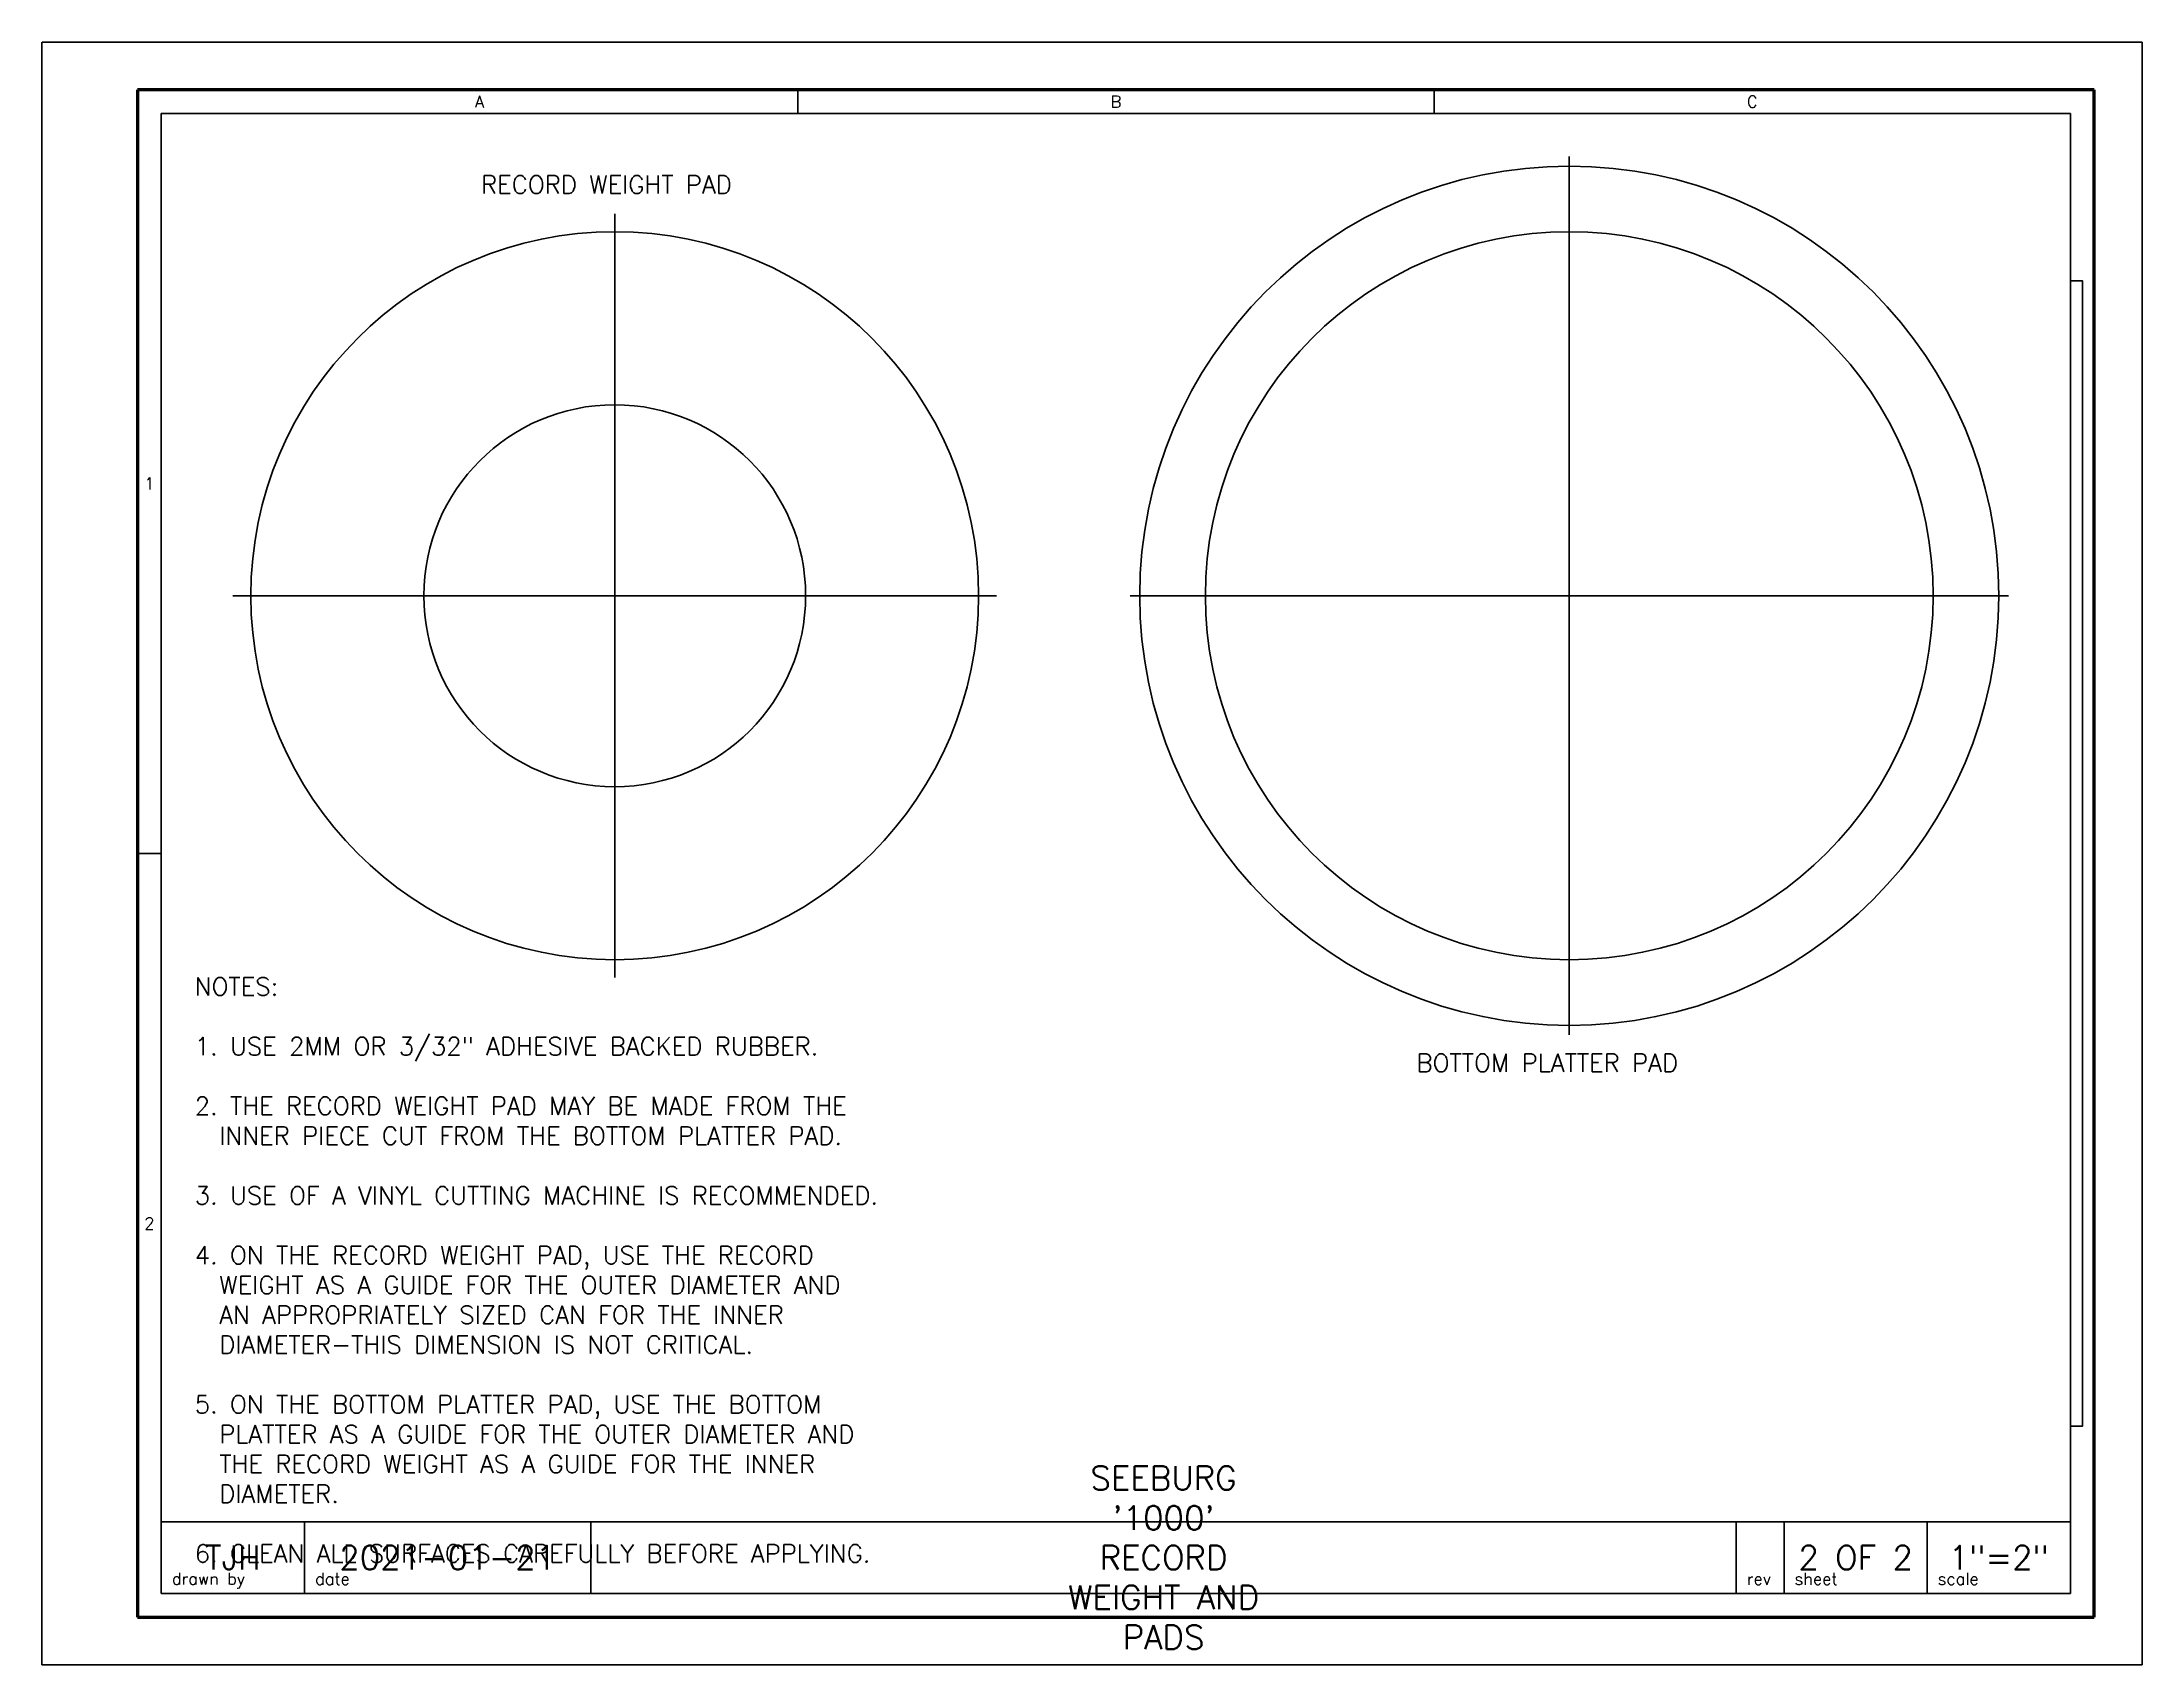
# Model space of a CAD drawing. Header units: inches. Extents: x 0 to 11, y 0 to 8.5.
import ezdxf

# ---------------------------------------------------------------- set-up
doc = ezdxf.new("R2010")
doc.units = ezdxf.units.IN
doc.linetypes.add('CENTER2', pattern=[28.575, 19.05, -3.175, 3.175, -3.175])
for name, color, linetype, lineweight, true_color in [('Center Lines', 16, 'CENTER2', 35, 0x800000), ('Dimensions', 5, 'Continuous', 18, 0x0000ff), ('Main Drawing', 178, 'Continuous', 35, 0x000000), ('Title Block', 5, 'Continuous', 35, 0x0000ff)]:
    doc.layers.add(name, color=color, linetype=linetype, lineweight=lineweight, true_color=true_color)
doc.layers.add('Drawing Border', color=7, linetype='Continuous', lineweight=35)
doc.layers.add('Paper Format', color=6, linetype='Continuous', lineweight=35, true_color=0xff00ff, plot=False)
doc.styles.add('textstyle11', font='romans')
doc.styles.add('textstyle12', font='romans')
doc.styles.add('textstyle13', font='romans')
doc.styles.add('textstyle14', font='romans')
doc.styles.add('textstyle15', font='romans')
doc.styles.add('textstyle16', font='romans')
doc.styles.add('textstyle17', font='romans')
doc.styles.add('textstyle18', font='RomanS')
doc.styles.add('textstyle19', font='RomanS')
doc.styles.add('textstyle20', font='RomanS')
doc.styles.add('textstyle21', font='RomanS')
doc.styles.add('textstyle22', font='RomanS')
doc.styles.add('textstyle23', font='romans')
doc.styles.add('textstyle24', font='romans')
doc.styles.add('textstyle25', font='romans')
doc.styles.add('textstyle26', font='RomanS')
doc.styles.add('textstyle27', font='RomanS')
doc.styles.add('textstyle28', font='RomanS')

msp = doc.modelspace()

# ---------------------------------------------------------------- linework, layer by layer
at = {"layer": 'Center Lines'}
for p, q in [((8, 3.3), (8, 7.9)), ((3, 3.6), (3, 7.6)), ((1, 5.6), (5, 5.6)), ((5.7, 5.6), (10.3, 5.6))]:
    msp.add_line(p, q, dxfattribs=at)
at = {"layer": 'Drawing Border', "lineweight": 70}
for p, q in [((10.75, 8.25), (0.5, 8.25)), ((0.5, 8.25), (0.5, 0.25)), ((10.75, 0.25), (10.75, 8.25)), ((0.5, 0.25), (10.75, 0.25))]:
    msp.add_line(p, q, dxfattribs=at)
at = {"layer": 'Drawing Border'}
for p, q in [((3.9583, 8.125), (3.9583, 8.25)), ((7.2917, 8.125), (7.2917, 8.25)), ((10.625, 8.125), (0.625, 8.125)), ((0.625, 8.125), (0.625, 0.375)), ((10.625, 0.375), (10.625, 8.125)), ((0.5, 4.25), (0.625, 4.25)), ((0.625, 0.375), (10.625, 0.375))]:
    msp.add_line(p, q, dxfattribs=at)
for points in [[(10.625, 1.25), (10.6875, 1.25), (10.6875, 7.25), (10.625, 7.25)], [(5.625, 0.375), (5.625, 0.375), (5.625, 0.375), (5.625, 0.375)], [(5.625, 0.375), (5.625, 0.375), (5.625, 0.375), (5.625, 0.375)]]:
    msp.add_lwpolyline(points, close=True, dxfattribs=at)
at = {"layer": 'Main Drawing'}
for centre, radius in [((8, 5.6), 2.25), ((3, 5.6), 1.9062), ((8, 5.6), 1.9062), ((3, 5.6), 1)]:
    msp.add_circle(centre, radius, dxfattribs=at)
at = {"layer": 'Paper Format'}
for p, q in [((11, 8.5), (0, 8.5)), ((0, 8.5), (0, 0)), ((11, 0), (11, 8.5)), ((0, 0), (11, 0))]:
    msp.add_line(p, q, dxfattribs=at)
at = {"layer": 'Title Block'}
for p, q in [((0.875, 0.75), (0.625, 0.75)), ((0.625, 0.75), (0.625, 0.375)), ((1.125, 0.75), (0.875, 0.75)), ((1.375, 0.75), (1.125, 0.75)), ((1.375, 0.375), (1.375, 0.75)), ((1.625, 0.75), (1.375, 0.75)), ((1.875, 0.75), (1.625, 0.75)), ((2.125, 0.75), (1.875, 0.75)), ((2.375, 0.75), (2.125, 0.75)), ((2.625, 0.75), (2.375, 0.75)), ((2.875, 0.75), (2.625, 0.75)), ((2.875, 0.375), (2.875, 0.75)), ((3.125, 0.75), (2.875, 0.75)), ((3.375, 0.75), (3.125, 0.75)), ((3.625, 0.75), (3.375, 0.75)), ((3.875, 0.75), (3.625, 0.75)), ((4.125, 0.75), (3.875, 0.75)), ((4.375, 0.75), (4.125, 0.75)), ((4.625, 0.75), (4.375, 0.75)), ((4.875, 0.75), (4.625, 0.75)), ((5.125, 0.75), (4.875, 0.75)), ((5.375, 0.75), (5.125, 0.75)), ((5.625, 0.75), (5.375, 0.75)), ((5.875, 0.75), (5.625, 0.75)), ((6.125, 0.75), (5.875, 0.75)), ((6.375, 0.75), (6.125, 0.75)), ((6.625, 0.75), (6.375, 0.75)), ((6.875, 0.75), (6.625, 0.75)), ((7.125, 0.75), (6.875, 0.75)), ((7.375, 0.75), (7.125, 0.75)), ((7.625, 0.75), (7.375, 0.75)), ((7.875, 0.75), (7.625, 0.75)), ((8.125, 0.75), (7.875, 0.75)), ((8.375, 0.75), (8.125, 0.75)), ((8.625, 0.75), (8.375, 0.75)), ((8.875, 0.75), (8.625, 0.75)), ((8.875, 0.375), (8.875, 0.75)), ((9.125, 0.75), (8.875, 0.75)), ((9.125, 0.375), (9.125, 0.75)), ((9.375, 0.75), (9.125, 0.75)), ((9.625, 0.75), (9.375, 0.75)), ((9.875, 0.75), (9.625, 0.75)), ((9.875, 0.375), (9.875, 0.75)), ((10.125, 0.75), (9.875, 0.75)), ((10.375, 0.75), (10.125, 0.75)), ((10.625, 0.75), (10.375, 0.75)), ((10.625, 0.375), (10.625, 0.75)), ((0.625, 0.375), (0.875, 0.375)), ((0.875, 0.375), (1.125, 0.375)), ((1.125, 0.375), (1.375, 0.375)), ((1.375, 0.375), (1.625, 0.375)), ((1.625, 0.375), (1.875, 0.375)), ((1.875, 0.375), (2.125, 0.375)), ((2.125, 0.375), (2.375, 0.375)), ((2.375, 0.375), (2.625, 0.375)), ((2.625, 0.375), (2.875, 0.375)), ((2.875, 0.375), (3.125, 0.375)), ((3.125, 0.375), (3.375, 0.375)), ((3.375, 0.375), (3.625, 0.375)), ((3.625, 0.375), (3.875, 0.375)), ((3.875, 0.375), (4.125, 0.375)), ((4.125, 0.375), (4.375, 0.375)), ((4.375, 0.375), (4.625, 0.375)), ((4.625, 0.375), (4.875, 0.375)), ((4.875, 0.375), (5.125, 0.375)), ((5.125, 0.375), (5.375, 0.375)), ((5.375, 0.375), (5.625, 0.375)), ((5.625, 0.375), (5.875, 0.375)), ((5.875, 0.375), (6.125, 0.375)), ((6.125, 0.375), (6.375, 0.375)), ((6.375, 0.375), (6.625, 0.375)), ((6.625, 0.375), (6.875, 0.375)), ((6.875, 0.375), (7.125, 0.375)), ((7.125, 0.375), (7.375, 0.375)), ((7.375, 0.375), (7.625, 0.375)), ((7.625, 0.375), (7.875, 0.375)), ((7.875, 0.375), (8.125, 0.375)), ((8.125, 0.375), (8.375, 0.375)), ((8.375, 0.375), (8.625, 0.375)), ((8.625, 0.375), (8.875, 0.375)), ((8.875, 0.375), (9.125, 0.375)), ((9.125, 0.375), (9.375, 0.375)), ((9.375, 0.375), (9.625, 0.375)), ((9.625, 0.375), (9.875, 0.375)), ((9.875, 0.375), (10.125, 0.375)), ((10.125, 0.375), (10.375, 0.375)), ((10.375, 0.375), (10.625, 0.375))]:
    msp.add_line(p, q, dxfattribs=at)

# ---------------------------------------------------------------- texts
at = {"layer": 'Dimensions', "char_height": 0.09375, "attachment_point": 1}
for s, insert, style in [('RECORD WEIGHT PAD', (2.3, 7.8), 'textstyle28'), ('NOTES:\\P\\P1. USE 2MM OR 3/32" ADHESIVE BACKED RUBBER.\\P\\P2. THE RECORD WEIGHT PAD MAY BE MADE FROM THE\\P  INNER PIECE CUT FROM THE BOTTOM PLATTER PAD.\\P\\P3. USE OF A VINYL CUTTING MACHINE IS RECOMMENDED.\\P\\P4. ON THE RECORD WEIGHT PAD, USE THE RECORD\\P  WEIGHT AS A GUIDE FOR THE OUTER DIAMETER AND\\P  AN APPROPRIATELY SIZED CAN FOR THE INNER\\P  DIAMETER-THIS DIMENSION IS NOT CRITICAL.\\P\\P5. ON THE BOTTOM PLATTER PAD, USE THE BOTTOM\\P  PLATTER AS A GUIDE FOR THE OUTER DIAMETER AND\\P  THE RECORD WEIGHT AS A GUIDE FOR THE INNER\\P  DIAMETER.\\P\\P6. CLEAN ALL SURFACES CAREFULLY BEFORE APPLYING.', (0.8, 3.6), 'textstyle26'), ('BOTTOM PLATTER PAD', (7.2, 3.2), 'textstyle27')]:
    msp.add_mtext(s, dxfattribs=dict(at, insert=insert, style=style))
at = {"layer": 'Drawing Border', "char_height": 0.0625, "attachment_point": 5}
for s, insert, width, style in [('A', (2.2917, 8.1875), 0.047619, 'textstyle11'), ('B', (5.625, 8.1875), 0.041667, 'textstyle12'), ('C', (8.9583, 8.1875), 0.044643, 'textstyle13'), ('1', (0.5625, 6.1875), 0.014881, 'textstyle14'), ('2', (0.5625, 2.3125), 0.041667, 'textstyle15')]:
    msp.add_mtext(s, dxfattribs=dict(at, insert=insert, width=width, style=style))
at = {"layer": 'Title Block'}
for s, insert, char_height, width, attachment_point, style in [("SEEBURG '1000' RECORD WEIGHT AND PADS", (5.875, 0.5625), 0.125, 1.327381, 5, 'textstyle19'), ('TJH', (1, 0.5625), 0.125, 1.327381, 5, 'textstyle20'), ('2021-01-21', (2.125, 0.5625), 0.125, 1.327381, 5, 'textstyle18'), ('2 OF 2', (9.5, 0.5625), 0.125, 1.327381, 5, 'textstyle21'), ('1"=2"', (10.25, 0.5625), 0.125, 1.327381, 5, 'textstyle22'), ('drawn by', (0.68, 0.4), 0.0625, 0.421875, 7, 'textstyle16'), ('date', (1.43, 0.42), 0.0625, 0.193452, 7, 'textstyle17'), ('rev', (8.93, 0.42), 0.0625, 0.136905, 7, 'textstyle25'), ('sheet', (9.18, 0.42), 0.0625, 0.244048, 7, 'textstyle24'), ('scale', (9.93, 0.42), 0.0625, 0.223214, 7, 'textstyle23')]:
    msp.add_mtext(s, dxfattribs=dict(at, insert=insert, char_height=char_height, width=width, attachment_point=attachment_point, style=style))

doc.saveas('drawing.dxf')
